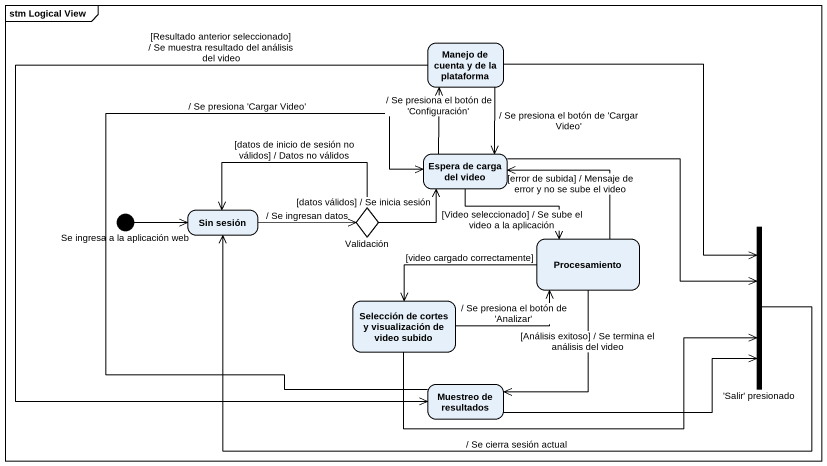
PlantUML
@startuml
mainframe stm Logical View
hide empty description
state "Manejo de cuenta y de la plataforma" as Manejo_de_cuenta_y_de_la
state "Espera de carga del video" as Espera_de_carga_del_video
state "Se ingresa a la aplicación web" as Se_ingresa_a_la_aplicación <<start>>
state "Sin sesión" as Sin_sesión
state Validación <<choice>>
state Procesamiento
state "'Salir' presionado" as Salir_presionado <<join>>
state "Selección de cortes y visualización de video subido" as Selección_de_cortes_y
state "Muestreo de resultados" as Muestreo_de_resultados
Manejo_de_cuenta_y_de_la --> Espera_de_carga_del_video : / Se presiona el botón de 'Cargar Video'
Manejo_de_cuenta_y_de_la --> Salir_presionado
Manejo_de_cuenta_y_de_la --> Muestreo_de_resultados : [Resultado anterior seleccionado] / Se muestra resultado del análisis del video
Espera_de_carga_del_video -up-> Manejo_de_cuenta_y_de_la : / Se presiona el botón de 'Configuración'
Espera_de_carga_del_video --> Procesamiento : [Video seleccionado] / Se sube el video a la aplicación
Espera_de_carga_del_video -right-> Salir_presionado
Se_ingresa_a_la_aplicación -right-> Sin_sesión
Sin_sesión -right-> Validación : / Se ingresan datos
Validación -right-> Espera_de_carga_del_video : [datos válidos] / Se inicia sesión
Validación -left-> Sin_sesión : [datos de inicio de sesión no válidos] / Datos no válidos
Procesamiento -up-> Espera_de_carga_del_video : [error de subida] / Mensaje de error y no se sube el video
Procesamiento -left-> Selección_de_cortes_y : [video cargado correctamente]
Procesamiento --> Muestreo_de_resultados : [Análisis exitoso] / Se termina el análisis del video
Salir_presionado -left-> Sin_sesión : / Se cierra sesión actual
Selección_de_cortes_y -right-> Procesamiento : / Se presiona el botón de 'Analizar'
Selección_de_cortes_y -right-> Salir_presionado
Muestreo_de_resultados -up-> Espera_de_carga_del_video : / Se presiona 'Cargar Video'
Muestreo_de_resultados -right-> Salir_presionado
@enduml
